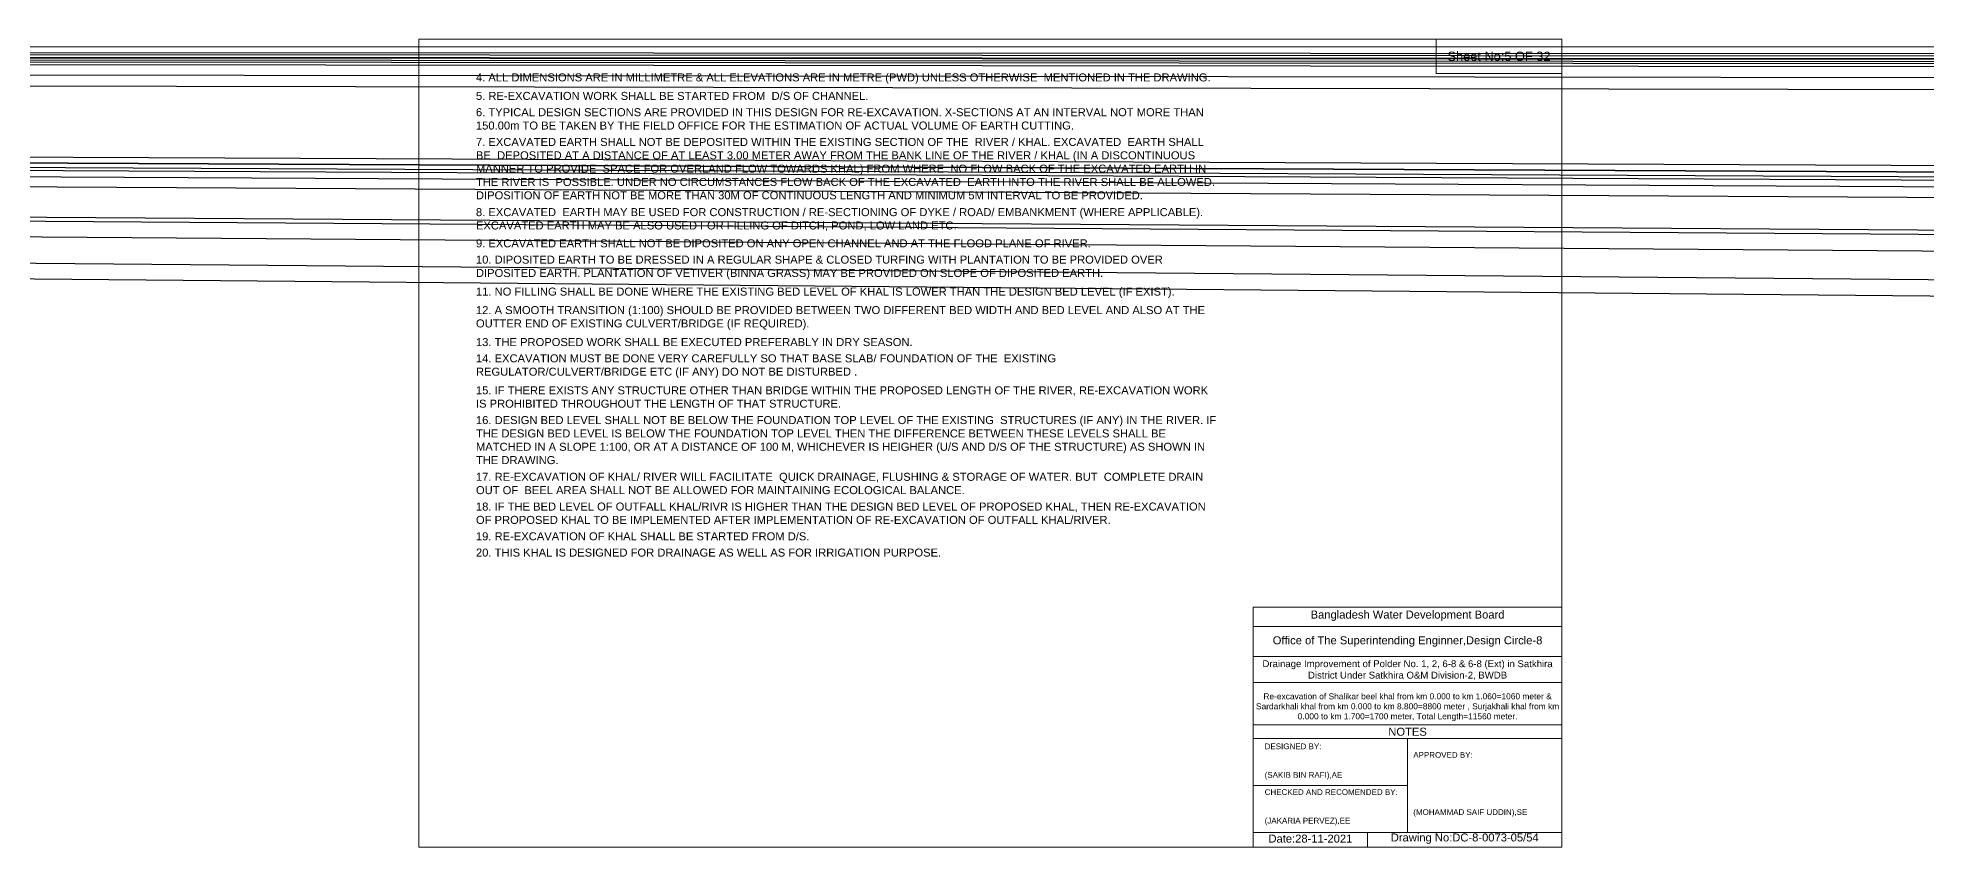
# Model space of a CAD drawing. Header units: inches. Extents: x 0 to 416000, y -4242 to 7.
# Drawn here: x 138000 to 147912, y -4242 to 7 of the extents above; entities that cross this region are included whole.
import ezdxf

# ---------------------------------------------------------------- set-up
doc = ezdxf.new("R2010")
doc.units = ezdxf.units.IN
doc.header["$LTSCALE"] = 7
doc.header["$MEASUREMENT"] = 0
doc.layers.add('Cross section Data Border', color=7, linetype='Continuous', lineweight=9)
doc.layers.add('Cross Section Labels', color=7, linetype='Continuous', lineweight=9)
doc.styles.get("Standard").update_dxf_attribs({"font": 'arial.ttf'})
doc.dimstyles.get("Standard").update_dxf_attribs({"dimtxt": 0.18, "dimasz": 0.18, "dimexe": 0.18, "dimexo": 0.0625, "dimgap": 0.09, "dimtad": 0, "dimtih": 1, "dimtoh": 1, "dimdec": 4, "dimzin": 0, "dimdsep": 46, "dimtxsty": 'Standard', "dimcen": 0.09, "dimadec": 0, "dimazin": 0, "dimtfac": 1, "dimtdec": 4, "dimtofl": 0, "dimtmove": 0, "dimatfit": 3, "dimfxl": 1, "dimtolj": 1, "dimtzin": 0, "dimarcsym": 0})

msp = doc.modelspace()

# ---------------------------------------------------------------- linework, layer by layer
at = {"layer": 'Cross section Data Border'}
for points in [[(140000, 0), (146000, 0), (146000, -4242), (140000, -4242)], [(145340, 0), (146000, 0), (146000, -180), (145340, -180)]]:
    msp.add_lwpolyline(points, close=True, dxfattribs=at)
for points in [[(144380, -4242), (144380, -2982), (146000, -2982)], [(144380, -3084), (146000, -3084)], [(144380, -3240), (146000, -3240)], [(144380, -3378), (146000, -3378)], [(144380, -3600), (146000, -3600)], [(144380, -3672), (146000, -3672)], [(145190, -3672), (145190, -4164)], [(144380, -3918), (145190, -3918)], [(144380, -4164), (146000, -4164)], [(144980, -4164), (144980, -4242)]]:
    msp.add_lwpolyline(points, dxfattribs=at)

# ---------------------------------------------------------------- texts
at = {"layer": 'Cross section Data Border', "attachment_point": 5}
for s, insert, char_height in [('Sheet No:5 OF 32', (145670, -90), 48), ('Bangladesh Water Development Board', (145190, -3027), 42), ('Office of The Superintending Enginner,Design Circle-8', (145190, -3162), 42)]:
    msp.add_mtext(s, dxfattribs=dict(at, insert=insert, char_height=char_height))
at = {"layer": 'Cross section Data Border'}
for s, insert, char_height, width, attachment_point in [('4. ALL DIMENSIONS ARE IN MILLIMETRE & ALL ELEVATIONS ARE IN METRE (PWD) UNLESS OTHERWISE  MENTIONED IN THE DRAWING.', (140300, -180), 42, 3900, 1), ('5. RE-EXCAVATION WORK SHALL BE STARTED FROM  D/S OF CHANNEL.', (140300, -277.1), 42, 3900, 1), ('6. TYPICAL DESIGN SECTIONS ARE PROVIDED IN THIS DESIGN FOR RE-EXCAVATION. X-SECTIONS AT AN INTERVAL NOT MORE THAN 150.00m TO BE TAKEN BY THE FIELD OFFICE FOR THE ESTIMATION OF ACTUAL VOLUME OF EARTH CUTTING.', (140300, -362.6), 42, 3900, 1), ('7. EXCAVATED EARTH SHALL NOT BE DEPOSITED WITHIN THE EXISTING SECTION OF THE  RIVER / KHAL. EXCAVATED  EARTH SHALL BE  DEPOSITED AT A DISTANCE OF AT LEAST 3.00 METER AWAY FROM THE BANK LINE OF THE RIVER / KHAL (IN A DISCONTINUOUS  MANNER TO PROVIDE  SPACE FOR OVERLAND FLOW TOWARDS KHAL) FROM WHERE  NO FLOW BACK OF THE EXCAVATED EARTH IN THE RIVER IS  POSSIBLE. UNDER NO CIRCUMSTANCES FLOW BACK OF THE EXCAVATED  EARTH INTO THE RIVER SHALL BE ALLOWED. DIPOSITION OF EARTH NOT BE MORE THAN 30M OF CONTINUOUS LENGTH AND MINIMUM 5M INTERVAL TO BE PROVIDED.', (140300, -518.8), 42, 3900, 1), ('8. EXCAVATED  EARTH MAY BE USED FOR CONSTRUCTION / RE-SECTIONING OF DYKE / ROAD/ EMBANKMENT (WHERE APPLICABLE). EXCAVATED EARTH MAY BE ALSO USED FOR FILLING OF DITCH, POND, LOW LAND ETC.', (140300, -887.2), 42, 3900, 1), ('9. EXCAVATED EARTH SHALL NOT BE DIPOSITED ON ANY OPEN CHANNEL AND AT THE FLOOD PLANE OF RIVER.', (140300, -1051), 42, 3900, 1), ('10. DIPOSITED EARTH TO BE DRESSED IN A REGULAR SHAPE & CLOSED TURFING WITH PLANTATION TO BE PROVIDED OVER DIPOSITED EARTH. PLANTATION OF VETIVER (BINNA GRASS) MAY BE PROVIDED ON SLOPE OF DIPOSITED EARTH.^J', (140300, -1136.5), 42, 3900, 1), ('11. NO FILLING SHALL BE DONE WHERE THE EXISTING BED LEVEL OF KHAL IS LOWER THAN THE DESIGN BED LEVEL (IF EXIST).', (140300, -1304.3), 42, 3900, 1), ('12. A SMOOTH TRANSITION (1:100) SHOULD BE PROVIDED BETWEEN TWO DIFFERENT BED WIDTH AND BED LEVEL AND ALSO AT THE OUTTER END OF EXISTING CULVERT/BRIDGE (IF REQUIRED).', (140300, -1401.4), 42, 3900, 1), ('13. THE PROPOSED WORK SHALL BE EXECUTED PREFERABLY IN DRY SEASON.', (140300, -1569.3), 42, 3900, 1), ('14. EXCAVATION MUST BE DONE VERY CAREFULLY SO THAT BASE SLAB/ FOUNDATION OF THE  EXISTING REGULATOR/CULVERT/BRIDGE ETC (IF ANY) DO NOT BE DISTURBED .^J', (140300, -1654.7), 42, 3900, 1), ('15. IF THERE EXISTS ANY STRUCTURE OTHER THAN BRIDGE WITHIN THE PROPOSED LENGTH OF THE RIVER, RE-EXCAVATION WORK IS PROHIBITED THROUGHOUT THE LENGTH OF THAT STRUCTURE.', (140300, -1822.6), 42, 3900, 1), ('16. DESIGN BED LEVEL SHALL NOT BE BELOW THE FOUNDATION TOP LEVEL OF THE EXISTING  STRUCTURES (IF ANY) IN THE RIVER. IF THE DESIGN BED LEVEL IS BELOW THE FOUNDATION TOP LEVEL THEN THE DIFFERENCE BETWEEN THESE LEVELS SHALL BE MATCHED IN A SLOPE 1:100, OR AT A DISTANCE OF 100 M, WHICHEVER IS HEIGHER (U/S AND D/S OF THE STRUCTURE) AS SHOWN IN THE DRAWING.', (140300, -1978.8), 42, 3900, 1), ('17. RE-EXCAVATION OF KHAL/ RIVER WILL FACILITATE  QUICK DRAINAGE, FLUSHING & STORAGE OF WATER. BUT  COMPLETE DRAIN OUT OF  BEEL AREA SHALL NOT BE ALLOWED FOR MAINTAINING ECOLOGICAL BALANCE.', (140300, -2276.5), 42, 3900, 1), ('18. IF THE BED LEVEL OF OUTFALL KHAL/RIVR IS HIGHER THAN THE DESIGN BED LEVEL OF PROPOSED KHAL, THEN RE-EXCAVATION OF PROPOSED KHAL TO BE IMPLEMENTED AFTER IMPLEMENTATION OF RE-EXCAVATION OF OUTFALL KHAL/RIVER.', (140300, -2432.7), 42, 3900, 1), ('20. THIS KHAL IS DESIGNED FOR DRAINAGE AS WELL AS FOR IRRIGATION PURPOSE.^J', (140300, -2674.3), 42, 3900, 1), ('19. RE-EXCAVATION OF KHAL SHALL BE STARTED FROM D/S.', (140300, -2588.9), 42, 3900, 1), ('Drainage Improvement of Polder No. 1, 2, 6-8 & 6-8 (Ext) in Satkhira District Under Satkhira O&M Division-2, BWDB', (145190, -3312), 36, 1680, 5), ('Re-excavation of Shalikar beel khal from km 0.000 to km 1.060=1060 meter & Sardarkhali khal from km 0.000 to km 8.800=8800 meter , Surjakhali khal from km 0.000 to km 1.700=1700 meter, Total Length=11560 meter.', (145190, -3507), 31.4683, 1620, 5), ('NOTES', (145190, -3636), 42, 1680, 5), ('DESIGNED BY:^J^J^J(SAKIB BIN RAFI),AE', (144440, -3792), 30, 840, 4), ('APPROVED BY:^J^J^J^J^J^J(MOHAMMAD SAIF UDDIN),SE', (145220, -3912), 30, 840, 4), ('CHECKED AND RECOMENDED BY:^J^J^J(JAKARIA PERVEZ),EE', (144440, -4032), 30, 840, 4), ('Date:28-11-2021', (144680, -4197), 42, 840, 5), ('Drawing No:DC-8-0073-05/54', (145490, -4197), 42, 1320, 5)]:
    msp.add_mtext(s, dxfattribs=dict(at, insert=insert, char_height=char_height, width=width, attachment_point=attachment_point))

# ---------------------------------------------------------------- leaders
at = {"layer": 'Cross Section Labels', "annotation_type": 0, "has_hookline": 1, "hookline_direction": 0, "text_width": 497}
for points in [[(0, 0), (223015, -154.2), (223194.9, -154.2)], [(0, 0), (252652, -245.4), (252831.9, -245.4)], [(0, 0), (262182, -225.9), (262361.9, -225.9)], [(0, 0), (313700, -185.7), (313879.9, -185.7)], [(0, 0), (332446, -171.3), (332625.9, -171.3)], [(0, 0), (342778, -95.2), (342957.9, -95.2)], [(0, 0), (383141, -273.2), (383320.9, -273.2)], [(0, 0), (392544, -311.8), (392723.9, -311.8)], [(0, 0), (402652, -286.9), (402831.9, -286.9)], [(0, 0), (202878.5, -361.4), (203058.4, -361.4)], [(0, 0), (212708, -289.6), (212887.9, -289.6)], [(0, 0), (292730, -1643.9), (292909.9, -1643.9)], [(0, 0), (302388, -1582.6), (302567.9, -1582.6)], [(0, 0), (322958, -1614.4), (323137.9, -1614.4)], [(0, 0), (332565, -1623.5), (332744.9, -1623.5)], [(0, 0), (342899, -1610.9), (343078.9, -1610.9)], [(0, 0), (372584, -1670.8), (372763.9, -1670.8)], [(0, 0), (382536, -1802.2), (382715.9, -1802.2)], [(0, 0), (232555, -1747.4), (232734.9, -1747.4)], [(0, 0), (242747, -1679.5), (242926.9, -1679.5)], [(0, 0), (252778, -1712.3), (252957.9, -1712.3)], [(0, 0), (193167, -1760.6), (193346.9, -1760.6)], [(0, 0), (212832, -1815), (213011.9, -1815)]]:
    msp.add_leader(points, dimstyle='Standard', override={"dimasz": 43.2}, dxfattribs=at)

doc.saveas('drawing.dxf')
